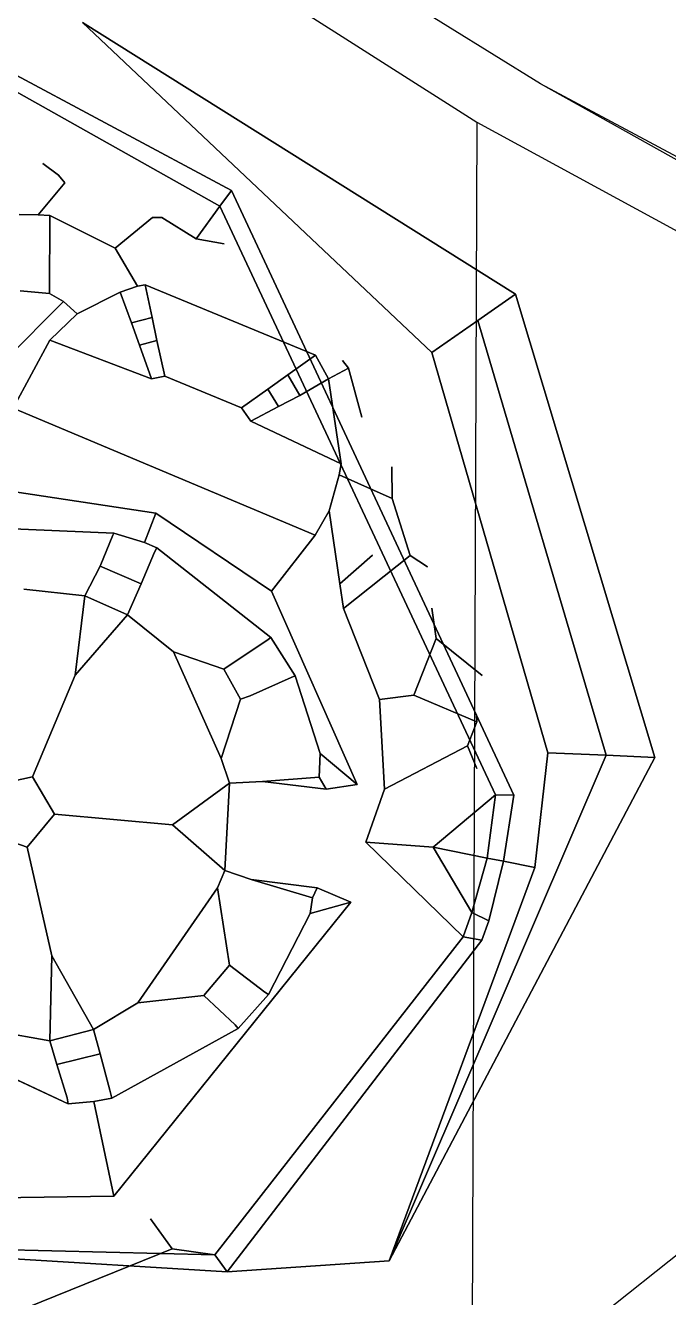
# Model space of a CAD drawing. Header units: metres. Extents: x 327752 to 330295, y 2791490 to 2794271.
# Drawn here: x 328751.7 to 328957.3, y 2791825.1 to 2792231.7 of the extents above; entities that cross this region are included whole.
import ezdxf

# ---------------------------------------------------------------- set-up
doc = ezdxf.new("R2010")
doc.units = ezdxf.units.M

msp = doc.modelspace()

# ---------------------------------------------------------------- linework, layer by layer
for p, q in [((328716, 2792315.26), (328896.02, 2792200.82)), ((328916.35, 2792212.99), (328818.96, 2792273.68)), ((328712.06, 2792235.37), (328817.62, 2792178.95)), ((328817.62, 2792178.95), (328712.06, 2792235.37)), ((328710.3, 2792232.1), (328813.86, 2792173.88)), ((328813.86, 2792173.88), (328710.3, 2792232.1)), ((328769.98, 2792232.62), (328908.35, 2792145.82)), ((328769.98, 2792232.62), (328881.65, 2792127.11)), ((328908.35, 2792145.82), (328769.98, 2792232.62)), ((328881.65, 2792127.11), (328769.98, 2792232.62)), ((329463.61, 2791907.88), (328916.35, 2792212.99)), ((329138.97, 2792093.99), (328916.35, 2792212.99)), ((328896.02, 2792200.82), (328894.43, 2791786.68)), ((328896.02, 2792200.82), (329012.01, 2792137.58)), ((328762.35, 2792183.88), (328757.35, 2792187.53)), ((328757.35, 2792187.53), (328762.35, 2792183.88)), ((328764.34, 2792181.4), (328762.35, 2792183.88)), ((328764.34, 2792181.4), (328762.35, 2792183.88)), ((328762.35, 2792183.88), (328764.34, 2792181.4)), ((328762.35, 2792183.88), (328764.34, 2792181.4)), ((328755.8, 2792171.19), (328764.34, 2792181.4)), ((328764.34, 2792181.4), (328755.8, 2792171.19)), ((328817.62, 2792178.95), (328813.86, 2792173.88)), ((328813.86, 2792173.88), (328817.62, 2792178.95)), ((328817.62, 2792178.95), (328907.81, 2791985.63)), ((328907.81, 2791985.63), (328817.62, 2792178.95)), ((328813.86, 2792173.88), (328806.35, 2792163.5)), ((328806.35, 2792163.5), (328813.86, 2792173.88)), ((328813.86, 2792173.88), (328902.02, 2791985.72)), ((328902.02, 2791985.72), (328813.86, 2792173.88)), ((328749.71, 2792171.23), (328755.8, 2792171.19)), ((328755.8, 2792171.19), (328749.71, 2792171.23)), ((328755.8, 2792171.19), (328759.59, 2792170.94)), ((328759.59, 2792170.94), (328755.8, 2792171.19)), ((328759.48, 2792146.01), (328759.59, 2792170.94)), ((328759.59, 2792170.94), (328759.48, 2792146.01)), ((328780.45, 2792160.47), (328759.59, 2792170.94)), ((328759.59, 2792170.94), (328780.45, 2792160.47)), ((328780.45, 2792160.47), (328792.37, 2792170.32)), ((328792.37, 2792170.32), (328780.45, 2792160.47)), ((328792.37, 2792170.32), (328795.39, 2792170.33)), ((328792.37, 2792170.32), (328795.39, 2792170.33)), ((328795.39, 2792170.33), (328792.37, 2792170.32)), ((328795.39, 2792170.33), (328792.37, 2792170.32)), ((328806.35, 2792163.5), (328795.39, 2792170.33)), ((328795.39, 2792170.33), (328806.35, 2792163.5)), ((328815.31, 2792161.91), (328806.35, 2792163.5)), ((328806.35, 2792163.5), (328815.31, 2792161.91)), ((328787.55, 2792148.37), (328780.45, 2792160.47)), ((328780.45, 2792160.47), (328787.55, 2792148.37)), ((328750.05, 2792146.81), (328759.48, 2792146.01)), ((328759.48, 2792146.01), (328750.05, 2792146.81)), ((328763.92, 2792143.48), (328759.48, 2792146.01)), ((328759.48, 2792146.01), (328763.92, 2792143.48)), ((328782.07, 2792146.46), (328768.26, 2792139.54)), ((328768.26, 2792139.54), (328782.07, 2792146.46)), ((328787.55, 2792148.37), (328782.07, 2792146.46)), ((328782.07, 2792146.46), (328787.55, 2792148.37)), ((328782.07, 2792146.46), (328785.61, 2792136.62)), ((328785.61, 2792136.62), (328782.07, 2792146.46)), ((328787.55, 2792148.37), (328789.97, 2792148.79)), ((328789.97, 2792148.79), (328787.55, 2792148.37)), ((328789.97, 2792148.79), (328792.21, 2792138.35)), ((328789.97, 2792148.79), (328844.48, 2792126.26)), ((328792.21, 2792138.35), (328789.97, 2792148.79)), ((328844.48, 2792126.26), (328789.97, 2792148.79)), ((328908.35, 2792145.82), (328896.33, 2792137.4)), ((328896.33, 2792137.4), (328908.35, 2792145.82)), ((328908.35, 2792145.82), (328952.89, 2791997.72)), ((328952.89, 2791997.72), (328908.35, 2792145.82)), ((328745.3, 2792124.69), (328763.92, 2792143.48)), ((328763.92, 2792143.48), (328745.3, 2792124.69)), ((328763.92, 2792143.48), (328768.26, 2792139.54)), ((328768.26, 2792139.54), (328763.92, 2792143.48)), ((328759.51, 2792131.08), (328768.26, 2792139.54)), ((328768.26, 2792139.54), (328759.51, 2792131.08)), ((328785.61, 2792136.62), (328792.21, 2792138.35)), ((328792.21, 2792138.35), (328785.61, 2792136.62)), ((328792.21, 2792138.35), (328793.79, 2792130.97)), ((328793.79, 2792130.97), (328792.21, 2792138.35)), ((328896.33, 2792137.4), (328881.65, 2792127.11)), ((328881.65, 2792127.11), (328896.33, 2792137.4)), ((328896.33, 2792137.4), (328937.39, 2791998.39)), ((328937.39, 2791998.39), (328896.33, 2792137.4)), ((328785.61, 2792136.62), (328788.18, 2792129.45)), ((328788.18, 2792129.45), (328785.61, 2792136.62)), ((328747.87, 2792109.38), (328759.51, 2792131.08)), ((328759.51, 2792131.08), (328747.87, 2792109.38)), ((328759.51, 2792131.08), (328792, 2792118.78)), ((328792, 2792118.78), (328759.51, 2792131.08)), ((328793.79, 2792130.97), (328788.18, 2792129.45)), ((328788.18, 2792129.45), (328793.79, 2792130.97)), ((328792, 2792118.78), (328788.18, 2792129.45)), ((328788.18, 2792129.45), (328792, 2792118.78)), ((328796.3, 2792119.6), (328793.79, 2792130.97)), ((328793.79, 2792130.97), (328796.3, 2792119.6)), ((328844.48, 2792126.26), (328835.65, 2792119.99)), ((328835.65, 2792119.99), (328844.48, 2792126.26)), ((328848.57, 2792118.68), (328844.48, 2792126.26)), ((328844.48, 2792126.26), (328848.57, 2792118.68)), ((328854.99, 2792122.1), (328853.12, 2792124.58)), ((328853.12, 2792124.58), (328854.99, 2792122.1)), ((328918.67, 2791999.2), (328881.65, 2792127.11)), ((328881.65, 2792127.11), (328918.67, 2791999.2)), ((328848.57, 2792118.68), (328854.99, 2792122.1)), ((328854.99, 2792122.1), (328848.57, 2792118.68)), ((328854.99, 2792122.1), (328859.31, 2792106.47)), ((328859.31, 2792106.47), (328854.99, 2792122.1)), ((328796.3, 2792119.6), (328792, 2792118.78)), ((328792, 2792118.78), (328796.3, 2792119.6)), ((328820.82, 2792109.48), (328796.3, 2792119.6)), ((328796.3, 2792119.6), (328820.82, 2792109.48)), ((328829.23, 2792115.44), (328835.65, 2792119.99)), ((328835.65, 2792119.99), (328829.23, 2792115.44)), ((328835.65, 2792119.99), (328839.41, 2792113.43)), ((328839.41, 2792113.43), (328835.65, 2792119.99)), ((328848.57, 2792118.68), (328839.41, 2792113.43)), ((328839.41, 2792113.43), (328848.57, 2792118.68)), ((328852.64, 2792091.56), (328848.57, 2792118.68)), ((328848.57, 2792118.68), (328852.64, 2792091.56)), ((328820.82, 2792109.48), (328829.23, 2792115.44)), ((328829.23, 2792115.44), (328820.82, 2792109.48)), ((328829.23, 2792115.44), (328832.63, 2792109.87)), ((328832.63, 2792109.87), (328829.23, 2792115.44)), ((328839.41, 2792113.43), (328832.63, 2792109.87)), ((328832.63, 2792109.87), (328839.41, 2792113.43)), ((328747.87, 2792109.38), (328844.32, 2792068.73)), ((328844.32, 2792068.73), (328747.87, 2792109.38)), ((328823.78, 2792105.24), (328820.82, 2792109.48)), ((328820.82, 2792109.48), (328823.78, 2792105.24)), ((328823.78, 2792105.24), (328832.63, 2792109.87)), ((328832.63, 2792109.87), (328823.78, 2792105.24)), ((328852.64, 2792091.56), (328823.78, 2792105.24)), ((328823.78, 2792105.24), (328852.64, 2792091.56)), ((328851.98, 2792087.99), (328848.88, 2792076.58)), ((328848.88, 2792076.58), (328851.98, 2792087.99)), ((328852.64, 2792091.56), (328851.98, 2792087.99)), ((328851.98, 2792087.99), (328852.64, 2792091.56)), ((328851.98, 2792087.99), (328868.92, 2792080.46)), ((328868.92, 2792080.46), (328851.98, 2792087.99)), ((328868.83, 2792090.61), (328868.92, 2792080.46)), ((328868.83, 2792090.61), (328868.83, 2792090.61)), ((328868.83, 2792090.61), (328868.83, 2792090.61)), ((328868.92, 2792080.46), (328868.83, 2792090.61)), ((328744.8, 2792083.12), (328793.47, 2792075.83)), ((328793.47, 2792075.83), (328744.8, 2792083.12)), ((328868.92, 2792080.46), (328874.69, 2792062.28)), ((328874.69, 2792062.28), (328868.92, 2792080.46)), ((328793.47, 2792075.83), (328789.78, 2792066.38)), ((328789.78, 2792066.38), (328793.47, 2792075.83)), ((328793.47, 2792075.83), (328830.41, 2792050.81)), ((328830.41, 2792050.81), (328793.47, 2792075.83)), ((328844.32, 2792068.73), (328848.88, 2792076.58)), ((328848.88, 2792076.58), (328844.32, 2792068.73)), ((328848.88, 2792076.58), (328852.22, 2792053.21)), ((328852.22, 2792053.21), (328848.88, 2792076.58)), ((328779.99, 2792069.39), (328737.26, 2792071.22)), ((328737.26, 2792071.22), (328779.99, 2792069.39)), ((328775.62, 2792058.9), (328779.71, 2792068.75)), ((328775.62, 2792058.9), (328779.71, 2792068.75)), ((328779.71, 2792068.75), (328775.62, 2792058.9)), ((328779.71, 2792068.75), (328775.62, 2792058.9)), ((328779.99, 2792069.39), (328779.71, 2792068.75)), ((328779.71, 2792068.75), (328779.99, 2792069.39)), ((328789.78, 2792066.38), (328779.99, 2792069.39)), ((328779.99, 2792069.39), (328789.78, 2792066.38)), ((328830.41, 2792050.81), (328844.32, 2792068.73)), ((328844.32, 2792068.73), (328830.41, 2792050.81)), ((328789.78, 2792066.38), (328793.71, 2792064.73)), ((328793.71, 2792064.73), (328789.78, 2792066.38)), ((328793.71, 2792064.73), (328793.04, 2792063.33)), ((328793.04, 2792063.33), (328793.71, 2792064.73)), ((328793.71, 2792064.73), (328830.15, 2792036.08)), ((328830.15, 2792036.08), (328793.71, 2792064.73)), ((328788.75, 2792053.23), (328793.04, 2792063.33)), ((328788.75, 2792053.23), (328793.04, 2792063.33)), ((328793.04, 2792063.33), (328788.75, 2792053.23)), ((328793.04, 2792063.33), (328788.75, 2792053.23)), ((328852.22, 2792053.21), (328862.72, 2792062.41)), ((328862.72, 2792062.41), (328852.22, 2792053.21)), ((328853.45, 2792045.35), (328874.69, 2792062.28)), ((328874.69, 2792062.28), (328853.45, 2792045.35)), ((328862.72, 2792062.41), (328862.72, 2792062.41)), ((328862.72, 2792062.41), (328862.72, 2792062.41)), ((328880.22, 2792058.61), (328874.69, 2792062.28)), ((328874.69, 2792062.28), (328880.22, 2792058.61)), ((328770.76, 2792049.42), (328775.62, 2792058.9)), ((328775.62, 2792058.9), (328770.76, 2792049.42)), ((328788.75, 2792053.23), (328775.62, 2792058.9)), ((328775.62, 2792058.9), (328788.75, 2792053.23)), ((328880.22, 2792058.61), (328880.22, 2792058.61)), ((328880.22, 2792058.61), (328880.22, 2792058.61)), ((328751.21, 2792051.52), (328770.76, 2792049.42)), ((328770.76, 2792049.42), (328751.21, 2792051.52)), ((328784.39, 2792043.26), (328788.75, 2792053.23)), ((328788.75, 2792053.23), (328784.39, 2792043.26)), ((328853.45, 2792045.35), (328852.22, 2792053.21)), ((328852.22, 2792053.21), (328853.45, 2792045.35)), ((328770.76, 2792049.42), (328767.67, 2792023.96)), ((328767.67, 2792023.96), (328770.76, 2792049.42)), ((328784.39, 2792043.26), (328770.76, 2792049.42)), ((328770.76, 2792049.42), (328784.39, 2792043.26)), ((328830.41, 2792050.81), (328857.76, 2791989.04)), ((328857.76, 2791989.04), (328830.41, 2792050.81)), ((328784.39, 2792043.26), (328767.67, 2792023.96)), ((328767.67, 2792023.96), (328784.39, 2792043.26)), ((328799.1, 2792031.46), (328784.39, 2792043.26)), ((328784.39, 2792043.26), (328799.1, 2792031.46)), ((328864.94, 2792016.24), (328853.45, 2792045.35)), ((328853.45, 2792045.35), (328864.94, 2792016.24)), ((328881.59, 2792045.41), (328883.02, 2792035.71)), ((328883.02, 2792035.71), (328881.59, 2792045.41)), ((328818.16, 2792027.97), (328828.87, 2792035.08)), ((328818.16, 2792027.97), (328828.87, 2792035.08)), ((328828.87, 2792035.08), (328818.16, 2792027.97)), ((328828.87, 2792035.08), (328818.16, 2792027.97)), ((328830.15, 2792036.08), (328828.87, 2792035.08)), ((328828.87, 2792035.08), (328830.15, 2792036.08)), ((328830.15, 2792036.08), (328837.97, 2792023.82)), ((328837.97, 2792023.82), (328830.15, 2792036.08)), ((328875.87, 2792017.62), (328883.02, 2792035.71)), ((328883.02, 2792035.71), (328875.87, 2792017.62)), ((328883.02, 2792035.71), (328897.74, 2792023.87)), ((328897.74, 2792023.87), (328883.02, 2792035.71)), ((328815.13, 2792025.95), (328799.1, 2792031.46)), ((328799.1, 2792031.46), (328814.29, 2791997.36)), ((328799.1, 2792031.46), (328815.13, 2792025.95)), ((328814.29, 2791997.36), (328799.1, 2792031.46)), ((328815.13, 2792025.95), (328818.16, 2792027.97)), ((328818.16, 2792027.97), (328815.13, 2792025.95)), ((328767.67, 2792023.96), (328754.05, 2791991.53)), ((328754.05, 2791991.53), (328767.67, 2792023.96)), ((328815.13, 2792025.95), (328820.49, 2792016.3)), ((328820.49, 2792016.3), (328815.13, 2792025.95)), ((328836.71, 2792023.24), (328823.55, 2792017.45)), ((328836.71, 2792023.24), (328823.55, 2792017.45)), ((328823.55, 2792017.45), (328836.71, 2792023.24)), ((328823.55, 2792017.45), (328836.71, 2792023.24)), ((328837.97, 2792023.82), (328836.71, 2792023.24)), ((328836.71, 2792023.24), (328837.97, 2792023.82)), ((328837.97, 2792023.82), (328845.94, 2791998.95)), ((328845.94, 2791998.95), (328837.97, 2792023.82)), ((329195.15, 2792025.27), (328894.43, 2791786.68)), ((328820.49, 2792016.3), (328814.29, 2791997.36)), ((328814.29, 2791997.36), (328820.49, 2792016.3)), ((328820.49, 2792016.3), (328823.55, 2792017.45)), ((328823.55, 2792017.45), (328820.49, 2792016.3)), ((328864.94, 2792016.24), (328875.87, 2792017.62)), ((328875.87, 2792017.62), (328864.94, 2792016.24)), ((328866.46, 2791987.53), (328864.94, 2792016.24)), ((328864.94, 2792016.24), (328866.46, 2791987.53)), ((328875.87, 2792017.62), (328896.02, 2792009.08)), ((328896.02, 2792009.08), (328875.87, 2792017.62)), ((328896.02, 2792009.08), (328895.97, 2792011.28)), ((328895.97, 2792011.28), (328896.02, 2792009.08)), ((328896.02, 2792009.08), (328893.06, 2792001.39)), ((328893.06, 2792001.39), (328896.02, 2792009.08)), ((328845.94, 2791998.95), (328845.64, 2791991.42)), ((328845.64, 2791991.42), (328845.94, 2791998.95)), ((328857.76, 2791989.04), (328845.94, 2791998.95)), ((328845.94, 2791998.95), (328857.76, 2791989.04)), ((328866.46, 2791987.53), (328893.06, 2792001.39)), ((328893.06, 2792001.39), (328866.46, 2791987.53)), ((328893.06, 2792001.39), (328896.04, 2791994.13)), ((328896.04, 2791994.13), (328893.06, 2792001.39)), ((328914.55, 2791962.52), (328918.67, 2791999.2)), ((328918.67, 2791999.2), (328914.55, 2791962.52)), ((328937.39, 2791998.39), (328918.67, 2791999.2)), ((328918.67, 2791999.2), (328937.39, 2791998.39)), ((328814.29, 2791997.36), (328816.98, 2791989.54)), ((328816.98, 2791989.54), (328814.29, 2791997.36)), ((328868, 2791836.76), (328937.39, 2791998.39)), ((328937.39, 2791998.39), (328868, 2791836.76)), ((328868, 2791836.76), (328952.89, 2791997.72)), ((328952.89, 2791997.72), (328868, 2791836.76)), ((328952.89, 2791997.72), (328937.39, 2791998.39)), ((328937.39, 2791998.39), (328952.89, 2791997.72)), ((328739.85, 2791988.43), (328754.05, 2791991.53)), ((328754.05, 2791991.53), (328739.85, 2791988.43)), ((328754.05, 2791991.53), (328761.04, 2791979.55)), ((328761.04, 2791979.55), (328754.05, 2791991.53)), ((328827.47, 2791990.02), (328845.64, 2791991.42)), ((328845.64, 2791991.42), (328827.47, 2791990.02)), ((328847.85, 2791987.57), (328845.64, 2791991.42)), ((328845.64, 2791991.42), (328847.85, 2791987.57)), ((328816.98, 2791989.54), (328798.78, 2791976.16)), ((328798.78, 2791976.16), (328816.98, 2791989.54)), ((328816.98, 2791989.54), (328815.53, 2791961.54)), ((328815.53, 2791961.54), (328816.98, 2791989.54)), ((328816.98, 2791989.54), (328827.47, 2791990.02)), ((328827.47, 2791990.02), (328816.98, 2791989.54)), ((328827.47, 2791990.02), (328847.85, 2791987.57)), ((328847.85, 2791987.57), (328827.47, 2791990.02)), ((328857.76, 2791989.04), (328847.85, 2791987.57)), ((328847.85, 2791987.57), (328857.76, 2791989.04)), ((328860.58, 2791970.61), (328866.46, 2791987.53)), ((328866.46, 2791987.53), (328860.58, 2791970.61)), ((328882.1, 2791969.03), (328902.02, 2791985.72)), ((328902.02, 2791985.72), (328882.1, 2791969.03)), ((328899.36, 2791965.56), (328902.02, 2791985.72)), ((328902.02, 2791985.72), (328899.36, 2791965.56)), ((328907.81, 2791985.63), (328902.02, 2791985.72)), ((328902.02, 2791985.72), (328907.81, 2791985.63)), ((328904.6, 2791964.52), (328907.81, 2791985.63)), ((328907.81, 2791985.63), (328904.6, 2791964.52)), ((328752.29, 2791969.05), (328761.04, 2791979.55)), ((328761.04, 2791979.55), (328752.29, 2791969.05)), ((328761.04, 2791979.55), (328798.78, 2791976.16)), ((328798.78, 2791976.16), (328761.04, 2791979.55)), ((328815.53, 2791961.54), (328798.78, 2791976.16)), ((328798.78, 2791976.16), (328815.53, 2791961.54)), ((328739.19, 2791973.6), (328752.29, 2791969.05)), ((328752.29, 2791969.05), (328739.19, 2791973.6)), ((328860.58, 2791970.61), (328882.1, 2791969.03)), ((328860.58, 2791970.61), (328891.62, 2791940.38)), ((328882.1, 2791969.03), (328860.58, 2791970.61)), ((328891.62, 2791940.38), (328860.58, 2791970.61)), ((328760.18, 2791934.26), (328752.29, 2791969.05)), ((328752.29, 2791969.05), (328760.18, 2791934.26)), ((328882.1, 2791969.03), (328899.36, 2791965.56)), ((328882.1, 2791969.03), (328894.42, 2791948.12)), ((328899.36, 2791965.56), (328882.1, 2791969.03)), ((328894.42, 2791948.12), (328882.1, 2791969.03)), ((328868, 2791836.76), (328914.55, 2791962.52)), ((328914.55, 2791962.52), (328868, 2791836.76)), ((328899.36, 2791965.56), (328894.42, 2791948.12)), ((328894.42, 2791948.12), (328899.36, 2791965.56)), ((328904.6, 2791964.52), (328899.36, 2791965.56)), ((328899.36, 2791965.56), (328904.6, 2791964.52)), ((328904.6, 2791964.52), (328899.82, 2791945.53)), ((328899.82, 2791945.53), (328904.6, 2791964.52)), ((328914.55, 2791962.52), (328904.6, 2791964.52)), ((328904.6, 2791964.52), (328914.55, 2791962.52)), ((328813.14, 2791956.02), (328815.53, 2791961.54)), ((328815.53, 2791961.54), (328813.14, 2791956.02)), ((328815.53, 2791961.54), (328823.87, 2791958.7)), ((328823.87, 2791958.7), (328815.53, 2791961.54)), ((328823.87, 2791958.7), (328845.03, 2791956)), ((328823.87, 2791958.7), (328843.55, 2791952.85)), ((328845.03, 2791956), (328823.87, 2791958.7)), ((328843.55, 2791952.85), (328823.87, 2791958.7)), ((328813.14, 2791956.02), (328787.65, 2791919.25)), ((328787.65, 2791919.25), (328813.14, 2791956.02)), ((328813.14, 2791956.02), (328816.97, 2791931.34)), ((328816.97, 2791931.34), (328813.14, 2791956.02)), ((328845.03, 2791956), (328843.55, 2791952.85)), ((328843.55, 2791952.85), (328845.03, 2791956)), ((328855.73, 2791951.5), (328845.03, 2791956)), ((328845.03, 2791956), (328855.73, 2791951.5)), ((328780.04, 2791857.51), (328855.73, 2791951.5)), ((328855.73, 2791951.5), (328780.04, 2791857.51)), ((328842.71, 2791947.87), (328843.55, 2791952.85)), ((328843.55, 2791952.85), (328842.71, 2791947.87)), ((328855.73, 2791951.5), (328842.71, 2791947.87)), ((328842.71, 2791947.87), (328855.73, 2791951.5)), ((328829.4, 2791921.92), (328842.71, 2791947.87)), ((328842.71, 2791947.87), (328829.4, 2791921.92)), ((328891.62, 2791940.38), (328894.42, 2791948.12)), ((328894.42, 2791948.12), (328891.62, 2791940.38)), ((328899.82, 2791945.53), (328894.42, 2791948.12)), ((328894.42, 2791948.12), (328899.82, 2791945.53)), ((328897.61, 2791939.26), (328899.82, 2791945.53)), ((328899.82, 2791945.53), (328897.61, 2791939.26)), ((328812.32, 2791838.75), (328891.62, 2791940.38)), ((328891.62, 2791940.38), (328812.32, 2791838.75)), ((328816.2, 2791833.27), (328897.61, 2791939.26)), ((328897.61, 2791939.26), (328816.2, 2791833.27)), ((328897.61, 2791939.26), (328891.62, 2791940.38)), ((328891.62, 2791940.38), (328897.61, 2791939.26)), ((328759.51, 2791907.18), (328760.18, 2791934.26)), ((328760.18, 2791934.26), (328759.51, 2791907.18)), ((328773.54, 2791910.73), (328760.18, 2791934.26)), ((328760.18, 2791934.26), (328773.54, 2791910.73)), ((328816.97, 2791931.34), (328808.76, 2791921.67)), ((328808.76, 2791921.67), (328816.97, 2791931.34)), ((328828.23, 2791922.7), (328816.97, 2791931.34)), ((328828.23, 2791922.7), (328816.97, 2791931.34)), ((328816.97, 2791931.34), (328828.23, 2791922.7)), ((328816.97, 2791931.34), (328828.23, 2791922.7)), ((328678.95, 2791927.26), (328765.44, 2791887.04)), ((328765.44, 2791887.04), (328678.95, 2791927.26)), ((328787.65, 2791919.25), (328808.76, 2791921.67)), ((328808.76, 2791921.67), (328787.65, 2791919.25)), ((328818.78, 2791912.23), (328808.76, 2791921.67)), ((328818.78, 2791912.23), (328808.76, 2791921.67)), ((328808.76, 2791921.67), (328818.78, 2791912.23)), ((328808.76, 2791921.67), (328818.78, 2791912.23)), ((328829.4, 2791921.92), (328819.78, 2791911.09)), ((328819.78, 2791911.09), (328829.4, 2791921.92)), ((328829.4, 2791921.92), (328828.23, 2791922.7)), ((328828.23, 2791922.7), (328829.4, 2791921.92)), ((328787.65, 2791919.25), (328773.54, 2791910.73)), ((328773.54, 2791910.73), (328787.65, 2791919.25)), ((328742.36, 2791910.23), (328759.51, 2791907.18)), ((328759.51, 2791907.18), (328742.36, 2791910.23)), ((328759.51, 2791907.18), (328773.54, 2791910.73)), ((328773.54, 2791910.73), (328759.51, 2791907.18)), ((328773.54, 2791910.73), (328775.6, 2791902.94)), ((328775.6, 2791902.94), (328773.54, 2791910.73)), ((328819.78, 2791911.09), (328779.4, 2791888.85)), ((328779.4, 2791888.85), (328819.78, 2791911.09)), ((328819.78, 2791911.09), (328818.78, 2791912.23)), ((328818.78, 2791912.23), (328819.78, 2791911.09)), ((328759.51, 2791907.18), (328761.76, 2791899.58)), ((328761.76, 2791899.58), (328759.51, 2791907.18)), ((328761.76, 2791899.58), (328775.6, 2791902.94)), ((328775.6, 2791902.94), (328761.76, 2791899.58)), ((328775.6, 2791902.94), (328778.77, 2791891.37)), ((328775.6, 2791902.94), (328778.77, 2791891.37)), ((328778.77, 2791891.37), (328775.6, 2791902.94)), ((328778.77, 2791891.37), (328775.6, 2791902.94)), ((328761.76, 2791899.58), (328765.05, 2791888.88)), ((328761.76, 2791899.58), (328765.05, 2791888.88)), ((328765.05, 2791888.88), (328761.76, 2791899.58)), ((328765.05, 2791888.88), (328761.76, 2791899.58)), ((328765.44, 2791887.04), (328765.05, 2791888.88)), ((328765.05, 2791888.88), (328765.44, 2791887.04)), ((328773.63, 2791887.73), (328779.4, 2791888.85)), ((328779.4, 2791888.85), (328773.63, 2791887.73)), ((328779.4, 2791888.85), (328778.77, 2791891.37)), ((328778.77, 2791891.37), (328779.4, 2791888.85)), ((328773.63, 2791887.73), (328765.44, 2791887.04)), ((328765.44, 2791887.04), (328773.63, 2791887.73)), ((328780.04, 2791857.51), (328773.63, 2791887.73)), ((328773.63, 2791887.73), (328780.04, 2791857.51)), ((328816.2, 2791833.27), (328427.47, 2791857.3)), ((328427.47, 2791857.3), (328816.2, 2791833.27)), ((328780.04, 2791857.51), (328700.39, 2791856.26)), ((328700.39, 2791856.26), (328780.04, 2791857.51)), ((328798.65, 2791840.59), (328791.76, 2791850.18)), ((328791.76, 2791850.18), (328798.65, 2791840.59)), ((328812.32, 2791838.75), (328459.91, 2791847.03)), ((328459.91, 2791847.03), (328812.32, 2791838.75)), ((328732.18, 2791813.79), (328798.65, 2791840.59)), ((328798.65, 2791840.59), (328732.18, 2791813.79)), ((328812.32, 2791838.75), (328798.65, 2791840.59)), ((328798.65, 2791840.59), (328812.32, 2791838.75)), ((328816.2, 2791833.27), (328812.32, 2791838.75)), ((328812.32, 2791838.75), (328816.2, 2791833.27)), ((328816.2, 2791833.27), (328868, 2791836.76)), ((328868, 2791836.76), (328816.2, 2791833.27))]:
    msp.add_line(p, q)

doc.saveas('drawing.dxf')
